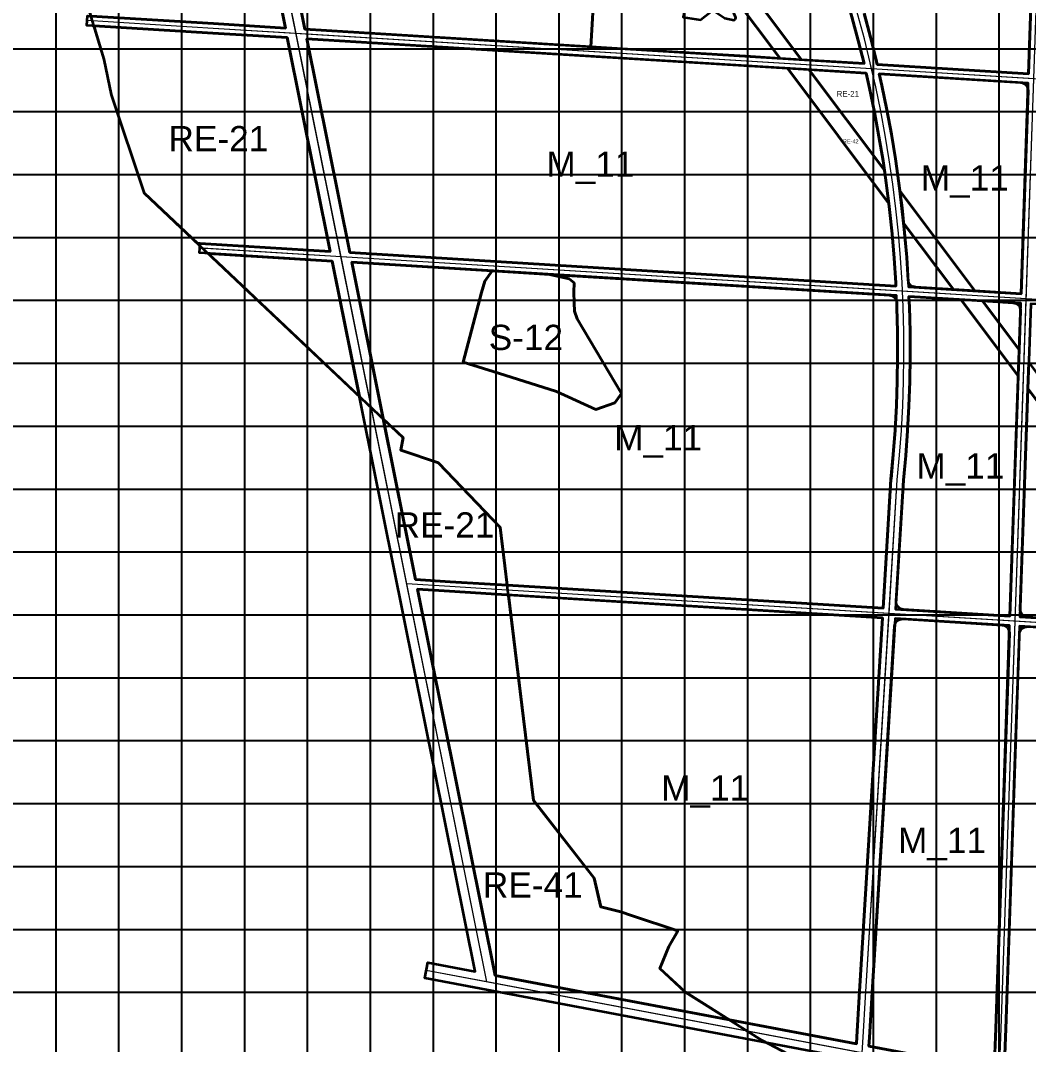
# Model space of a CAD drawing. Header units: millimetres. Extents: x 464536 to 476893, y 870501 to 881610.
# Drawn here: x 465343 to 466947, y 871317 to 872945 of the extents above; entities that cross this region are included whole.
import ezdxf
from ezdxf.enums import TextEntityAlignment as Align

# ---------------------------------------------------------------- set-up
doc = ezdxf.new("R2010")
doc.units = ezdxf.units.MM
for name, color, linetype, lineweight in [('Center_1', 7, 'Continuous', 5), ('Land Use Code', 7, 'Continuous', 35), ('Manufacturing and storage', 212, 'Continuous', 35), ('Proposed Road Net work', 7, 'Continuous', 35), ('Recreational _ Environmental', 84, 'Continuous', 35), ('Residence', 50, 'Continuous', 35), ('Services', 170, 'Continuous', 35), ('Structure Plan Boundries', 7, 'Continuous', 35)]:
    doc.layers.add(name, color=color, linetype=linetype, lineweight=lineweight)
doc.layers.add('Grid1', color=7, linetype='Continuous')
doc.styles.add('Arial', font='arial.ttf')

msp = doc.modelspace()

# ---------------------------------------------------------------- linework, layer by layer
at = {"layer": 'Center_1'}
for points in [[(467213.3, 876847.4), (467164.4, 876437.3), (467099.1, 875890), (467030.6, 875056.8), (466902.4, 871342.3), (466900.5, 871287.7), (466899.7, 871262.5)], [(466085.3, 871416.5), (465539.1, 874128.8)], [(468217.2, 872774.9), (468198, 872776.1), (468175.9, 872777.5), (465650, 872932.3), (465449.4, 872944.6)], [(466682, 871303.7), (466683.5, 871328.8), (466687.4, 871392), (466737.8, 872214.8), (466741.5, 872253.9), (466744.4, 872293), (466746.5, 872332.2), (466747.8, 872371.5), (466748.4, 872410.7), (466748.2, 872450), (466747.2, 872489.2), (466745.4, 872528.4), (466742.9, 872567.6), (466739.6, 872606.7), (466735.5, 872645.7), (466730.7, 872684.7), (466725.1, 872723.5), (466718.7, 872762.3), (466711.6, 872800.8), (466703.7, 872839.3), (466695, 872877.6), (466685.6, 872915.7), (466675.4, 872953.6)], [(468176.6, 872426.8), (468154.5, 872428.1), (465628.6, 872583)], [(468116.5, 871917), (468092.4, 871918.5), (466117.5, 872039.5), (466026.1, 872045.1), (465957.9, 872049.3)], [(468095.2, 871036.3), (465988.7, 871434.8)]]:
    msp.add_lwpolyline(points, dxfattribs=at)
for points in [[(465781.7, 872924.2, 0), (465652.7, 873564.9, 0)], [(466697.1, 872868.1, 0), (466695, 872877.6, 0), (466685.6, 872915.7, 0), (466675.4, 872953.6, 0), (466664.5, 872991.3, 0), (466652.9, 873028.8, 0), (466640.5, 873066, 0), (466627.4, 873103, 0), (466613.5, 873139.7, 0), (466598.9, 873176.2, 0), (466583.7, 873212.3, 0), (466567.7, 873248.2, 0), (466551, 873283.7, 0), (466533.6, 873318.9, 0), (466515.5, 873353.7, 0), (466496.7, 873388.2, 0), (466477.3, 873422.3, 0), (466457.1, 873456, 0), (466436.4, 873489.3, 0), (466414.9, 873522.2, 0), (466392.9, 873554.6, 0), (466386.6, 873563.4, 0)], [(465781.7, 872924.2, 0), (465650, 872932.3, 0), (465449.4, 872944.6, 0)], [(465853.2, 872569.2, 0), (465781.7, 872924.2, 0)], [(466697.1, 872868.1, 0), (465781.7, 872924.2, 0)], [(466746.1, 872514.5, 0), (466745.4, 872528.4, 0), (466742.9, 872567.6, 0), (466739.6, 872606.7, 0), (466735.5, 872645.7, 0), (466730.7, 872684.7, 0), (466725.1, 872723.5, 0), (466718.7, 872762.3, 0), (466711.6, 872800.8, 0), (466703.7, 872839.3, 0), (466697.1, 872868.1, 0)], [(466954.5, 872852.3, 0), (466697.1, 872868.1, 0)], [(466954.5, 872852.3, 0), (466942.5, 872502.4, 0)], [(465853.2, 872569.2, 0), (465633.1, 872582.7, 0)], [(465957.9, 872049.3, 0), (465853.2, 872569.2, 0)], [(466746.1, 872514.5, 0), (465853.2, 872569.2, 0)], [(466724.8, 872002.3, 0), (466737.8, 872214.8, 0), (466741.5, 872253.9, 0), (466744.4, 872293, 0), (466746.5, 872332.2, 0), (466747.8, 872371.5, 0), (466748.4, 872410.7, 0), (466748.2, 872450, 0), (466747.2, 872489.2, 0), (466746.1, 872514.5, 0)], [(466942.5, 872502.4, 0), (466746.1, 872514.5, 0)], [(466942.5, 872502.4, 0), (466924.8, 871990, 0)], [(467299.1, 872480.6, 0), (466942.5, 872502.4, 0)], [(466085.3, 871416.5, 0), (465957.9, 872049.3, 0)], [(466724.8, 872002.3, 0), (466117.5, 872039.5, 0), (466026.1, 872045.1, 0), (465957.9, 872049.3, 0)], [(466682, 871303.7, 0), (466683.5, 871328.8, 0), (466687.4, 871392, 0), (466724.8, 872002.3, 0)], [(466924.8, 871990, 0), (466724.8, 872002.3, 0)], [(466924.8, 871990, 0), (466902.4, 871342.3, 0), (466900.5, 871287.7, 0), (466899.7, 871262.5, 0)], [(467260.3, 871969.5, 0), (466924.8, 871990, 0)], [(466085.3, 871416.5, 0), (465988.7, 871434.8, 0)], [(466682, 871303.7, 0), (466085.3, 871416.5, 0)]]:
    msp.add_polyline3d(points, dxfattribs=at)
at = {"layer": 'Grid1'}
for p, q in [((465400, 870600), (465400, 881600)), ((465500, 870600), (465500, 881600)), ((465600, 870600), (465600, 881600)), ((465700, 870600), (465700, 881600)), ((465700, 870600), (465700, 881600)), ((465800, 870600), (465800, 881600)), ((465900, 870600), (465900, 881600)), ((466000, 870600), (466000, 881600)), ((466100, 870600), (466100, 881600)), ((466200, 870600), (466200, 881600)), ((466300, 870600), (466300, 881600)), ((466400, 870600), (466400, 881600)), ((466500, 870600), (466500, 881600)), ((466600, 870600), (466600, 881600)), ((466700, 870600), (466700, 881600)), ((466800, 870600), (466800, 881600)), ((466900, 870600), (466900, 881600)), ((464700, 872900), (472600, 872900)), ((464700, 872800), (472600, 872800)), ((464700, 872700), (472600, 872700)), ((464700, 872600), (472600, 872600)), ((464700, 872500), (472600, 872500)), ((464700, 872400), (472600, 872400)), ((464700, 872300), (472600, 872300)), ((464700, 872200), (472600, 872200)), ((464700, 872100), (472600, 872100)), ((464700, 872000), (472600, 872000)), ((464700, 871900), (472600, 871900)), ((464700, 871800), (472600, 871800)), ((464700, 871700), (472600, 871700)), ((464700, 871600), (472600, 871600)), ((464700, 871500), (472600, 871500)), ((464700, 871400), (472600, 871400))]:
    msp.add_line(p, q, dxfattribs=at)
at = {"layer": 'Manufacturing and storage'}
msp.add_lwpolyline([(466969.5, 873517.7), (466946.8, 872860.3), (466705.8, 872875.1), (466704.8, 872879.8), (466704.7, 872880), (466695.3, 872918.1), (466695.2, 872918.3), (466685.1, 872956.2)], dxfattribs=at)
for points in [[(466735.4, 872527.9), (466735.7, 872522.6), (465867.1, 872575.8), (465798.7, 872915.7), (466563.2, 872868.8), (466724.4, 872654.1), (466725.6, 872644.6), (466729.6, 872605.7), (466732.9, 872566.8)], [(466673.5, 871329.4), (466672.8, 871318.1), (466471.1, 871356.3), (466400.6, 871400.7), (466360.4, 871437.9), (466374.8, 871473), (466388.7, 871497.7), (466315, 871522), (466298, 871527.9), (466266.5, 871535.8), (466255.9, 871581.6), (466159.2, 871705.3), (466143.4, 871835.1), (466119.5, 872031.9), (466714.3, 871995.4), (466677.4, 871392.6)]]:
    msp.add_lwpolyline(points, close=True, dxfattribs=at)
for points in [[(466945.9, 872833.4), (466934.7, 872510.4), (466861.4, 872514.9), (466742.1, 872673.9), (466740.6, 872685.9), (466740.6, 872686.1), (466735, 872725), (466734.9, 872725.1), (466728.6, 872763.9), (466728.5, 872764), (466721.4, 872802.7), (466721.3, 872802.9), (466713.4, 872841.3), (466713.4, 872841.5), (466709.3, 872859.9), (466934.3, 872846.1), (466934.4, 872846.1, -0.405687)], [(466748, 872622.7), (466827.4, 872517), (466766.7, 872520.7, -0.37785), (466755.2, 872532.2), (466752.9, 872568.2), (466752.9, 872568.4), (466749.6, 872607.5), (466749.5, 872607.7)], [(466195.8, 872355), (466258.6, 872326.5), (466288.4, 872337.1), (466299, 872351.7), (466229, 872470.5), (466224.4, 872482.8), (466224.1, 872496), (466223.7, 872512.9), (466224.1, 872527.8), (466215.8, 872534.4), (466185.4, 872541.3), (466725.3, 872508.2, -0.383498), (466736.9, 872496.5), (466737.2, 872488.8), (466738.2, 872449.8), (466738.4, 872410.8), (466737.8, 872371.7), (466736.5, 872332.7), (466734.4, 872293.7), (466731.5, 872254.7), (466727.9, 872215.8), (466727.8, 872215.4), (466715.3, 872010.4), (466118, 872047), (466117.6, 872047), (466106.4, 872139.5), (466008.4, 872241.5), (465948.5, 872261.7), (465952, 872281.7), (465920.3, 872311.6), (465870.2, 872560.6), (466093.8, 872546.9), (466081.8, 872530.4), (466076.5, 872512.2), (466047.6, 872401.9), (466103.5, 872384.2)], [(466930.2, 872380), (466917, 871998), (466747.5, 872008.4, -0.414213), (466736, 872021.5), (466747.8, 872214), (466751.4, 872253), (466751.4, 872253.2), (466754.3, 872292.3), (466754.3, 872292.5), (466756.5, 872331.7), (466756.5, 872331.9), (466757.8, 872371.1), (466757.8, 872371.3), (466758.4, 872410.6), (466758.4, 872410.7), (466758.2, 872450), (466758.2, 872450.2), (466757.2, 872489.4), (466757.2, 872489.6), (466756.4, 872506.3), (466839.2, 872501.2)], [(466933.8, 872483.4), (466931.7, 872421.4), (466873.3, 872499.1), (466922.3, 872496.1, -0.40641)], [(467230.4, 871979.9), (467231.2, 871978.8), (466945, 871996.3), (466944.9, 871996.3, -0.405286), (466933.4, 872009), (466945.5, 872359.6)], [(466878.1, 871279.3), (466692.6, 871314.4), (466693.5, 871328.2), (466697.4, 871391.4), (466733.6, 871981.9, -0.413398), (466746.5, 871993.5), (466746.6, 871993.5), (466904.6, 871983.8), (466904.6, 871983.8, -0.406102), (466916.1, 871971.1), (466894.4, 871342.5), (466892.6, 871290.9, -0.459617)], [(467246.6, 871955), (467190.8, 871220.1), (466918.4, 871271.6, -0.370222), (466908.4, 871284.1), (466908.5, 871287.5), (466910.4, 871342), (466920.4, 871632.1), (466923.8, 871730), (466932.1, 871969.4, -0.421177), (466945.1, 871981.3), (466945.1, 871981.3), (467102.2, 871971.7), (467119.4, 871970.6), (467239.4, 871963.2, -0.213842), (467245, 871960.3), (467245.2, 871960, -0.175811)]]:
    msp.add_lwpolyline(points, format="xyb", close=True, dxfattribs=at)
at = {"layer": 'Proposed Road Net work'}
for points in [[(465795.6, 872930.9, 0), (466685, 872876.4, 0), (466675.9, 872913.2, 0), (466665.8, 872950.9, 0), (466654.9, 872988.4, 0), (466643.3, 873025.7, 0), (466631, 873062.8, 0), (466618, 873099.6, 0), (466604.2, 873136.1, 0), (466589.7, 873172.4, 0), (466574.5, 873208.4, 0), (466558.6, 873244, 0), (466542, 873279.4, 0), (466524.7, 873314.4, 0), (466506.7, 873349, 0), (466488, 873383.3, 0), (466468.6, 873417.3, 0), (466448.6, 873450.8, 0), (466427.9, 873483.9, 0), (466406.6, 873516.6, 0), (466384.6, 873548.9, 0), (466381.2, 873553.7, 0), (465697.5, 873595.6, 0), (465667.4, 873567.6, 0)], [(465795.6, 872930.9, 0), (466685, 872876.4, 0), (466675.9, 872913.2, 0), (466665.8, 872950.9, 0), (466654.9, 872988.4, 0), (466643.3, 873025.7, 0), (466631, 873062.8, 0), (466618, 873099.6, 0), (466604.2, 873136.1, 0), (466589.7, 873172.4, 0), (466574.5, 873208.4, 0), (466558.6, 873244, 0), (466542, 873279.4, 0), (466524.7, 873314.4, 0), (466506.7, 873349, 0), (466488, 873383.3, 0), (466468.6, 873417.3, 0), (466448.6, 873450.8, 0), (466427.9, 873483.9, 0), (466406.6, 873516.6, 0), (466384.6, 873548.9, 0), (466381.2, 873553.7, 0), (465697.5, 873595.6, 0), (465667.4, 873567.6, 0)], [(465867.1, 872575.8, 0), (466735.7, 872522.6, 0), (466735.4, 872527.9, 0), (466732.9, 872566.8, 0), (466729.6, 872605.7, 0), (466725.6, 872644.6, 0), (466720.8, 872683.3, 0), (466715.2, 872722, 0), (466708.8, 872760.5, 0), (466701.7, 872798.9, 0), (466693.9, 872837.2, 0), (466688.5, 872861.1, 0), (465798.7, 872915.7, 0)], [(465867.1, 872575.8, 0), (466735.7, 872522.6, 0), (466735.4, 872527.9, 0), (466732.9, 872566.8, 0), (466729.6, 872605.7, 0), (466725.6, 872644.6, 0), (466720.8, 872683.3, 0), (466715.2, 872722, 0), (466708.8, 872760.5, 0), (466701.7, 872798.9, 0), (466693.9, 872837.2, 0), (466688.5, 872861.1, 0), (465798.7, 872915.7, 0)], [(466934.7, 872510.4, 0), (466946.3, 872845.3, 0), (466709.3, 872859.9, 0), (466713.4, 872841.4, 0), (466721.4, 872802.8, 0), (466728.5, 872764, 0), (466735, 872725.1, 0), (466740.6, 872686, 0), (466745.5, 872646.9, 0), (466749.6, 872607.6, 0), (466752.9, 872568.3, 0), (466755.4, 872529, 0), (466755.8, 872521.4, 0)], [(466934.7, 872510.4, 0), (466946.3, 872845.3, 0), (466709.3, 872859.9, 0), (466713.4, 872841.4, 0), (466721.4, 872802.8, 0), (466728.5, 872764, 0), (466735, 872725.1, 0), (466740.6, 872686, 0), (466745.5, 872646.9, 0), (466749.6, 872607.6, 0), (466752.9, 872568.3, 0), (466755.4, 872529, 0), (466755.8, 872521.4, 0)], [(466118, 872047, 0), (466715.3, 872010.4, 0), (466727.8, 872215.6, 0), (466731.5, 872254.7, 0), (466734.4, 872293.7, 0), (466736.5, 872332.7, 0), (466737.8, 872371.7, 0), (466738.4, 872410.8, 0), (466738.2, 872449.8, 0), (466737.2, 872488.8, 0), (466736.4, 872507.5, 0), (465870.2, 872560.6, 0), (465971.8, 872056, 0), (466026.6, 872052.6, 0)], [(466118, 872047, 0), (466715.3, 872010.4, 0), (466727.8, 872215.6, 0), (466731.5, 872254.7, 0), (466734.4, 872293.7, 0), (466736.5, 872332.7, 0), (466737.8, 872371.7, 0), (466738.4, 872410.8, 0), (466738.2, 872449.8, 0), (466737.2, 872488.8, 0), (466736.4, 872507.5, 0), (465870.2, 872560.6, 0), (465971.8, 872056, 0), (466026.6, 872052.6, 0)], [(466917, 871998, 0), (466934.2, 872495.4, 0), (466756.4, 872506.3, 0), (466757.2, 872489.5, 0), (466758.2, 872450.1, 0), (466758.4, 872410.7, 0), (466757.8, 872371.2, 0), (466756.5, 872331.8, 0), (466754.3, 872292.4, 0), (466751.4, 872253.1, 0), (466747.8, 872214, 0), (466735.2, 872009.2, 0)], [(466917, 871998, 0), (466934.2, 872495.4, 0), (466756.4, 872506.3, 0), (466757.2, 872489.5, 0), (466758.2, 872450.1, 0), (466758.4, 872410.7, 0), (466757.8, 872371.2, 0), (466756.5, 872331.8, 0), (466754.3, 872292.4, 0), (466751.4, 872253.1, 0), (466747.8, 872214, 0), (466735.2, 872009.2, 0)], [(467248.4, 871977.7, 0), (467286.1, 872473.8, 0), (466950.2, 872494.4, 0), (466933, 871997.1, 0)], [(467248.4, 871977.7, 0), (467286.1, 872473.8, 0), (466950.2, 872494.4, 0), (466933, 871997.1, 0)], [(466677.4, 871392.6, 0), (466714.3, 871995.4, 0), (466117.1, 872032, 0), (466025.6, 872037.6, 0), (465974.9, 872040.8, 0), (466098.5, 871426.8, 0), (466672.8, 871318.1, 0), (466673.5, 871329.4, 0)], [(466677.4, 871392.6, 0), (466714.3, 871995.4, 0), (466117.1, 872032, 0), (466025.6, 872037.6, 0), (465974.9, 872040.8, 0), (466098.5, 871426.8, 0), (466672.8, 871318.1, 0), (466673.5, 871329.4, 0)], [(466894.4, 871342.5, 0), (466916.5, 871983, 0), (466734.3, 871994.2, 0), (466697.4, 871391.4, 0), (466693.5, 871328.2, 0), (466692.6, 871314.4, 0), (466892.1, 871276.6, 0), (466892.5, 871288, 0)], [(466894.4, 871342.5, 0), (466916.5, 871983, 0), (466734.3, 871994.2, 0), (466697.4, 871391.4, 0), (466693.5, 871328.2, 0), (466692.6, 871314.4, 0), (466892.1, 871276.6, 0), (466892.5, 871288, 0)], [(467190.8, 871220.1, 0), (467247.2, 871962.8, 0), (466932.5, 871982.1, 0), (466910.4, 871342, 0), (466908.5, 871287.5, 0), (466908, 871273.6, 0)], [(467190.8, 871220.1, 0), (467247.2, 871962.8, 0), (466932.5, 871982.1, 0), (466910.4, 871342, 0), (466908.5, 871287.5, 0), (466908, 871273.6, 0)]]:
    msp.add_polyline3d(points, close=True, dxfattribs=at)
for points in [[(465455.8, 872951.7, 0), (465650.4, 872939.8, 0), (465764.6, 872932.8, 0), (465641.6, 873543.7, 0), (465519.5, 873430.1, 0), (465518.8, 873429.6, 0), (465518.1, 873429, 0), (465517.4, 873428.5, 0), (465346.9, 873313.7, 0)], [(467998.7, 871041.8, 0), (465986.4, 871422.5, 0), (465991, 871447.1, 0), (466066.7, 871432.8, 0), (465839.2, 872562.5, 0), (465628.1, 872575.5, 0), (465629, 872590.4, 0), (465836.1, 872577.7, 0), (465767.7, 872917.6, 0), (465649.5, 872924.8, 0), (465448.9, 872937.1, 0), (465449.9, 872952.1, 0), (465650.4, 872939.8, 0), (465764.6, 872932.8, 0), (465641.6, 873543.7, 0)], [(466685.1, 872956.3, 0), (466695.3, 872918.2, 0), (466704.7, 872879.9, 0), (466705.8, 872875.1, 0), (466946.8, 872860.3, 0), (466969.5, 873517.7, 0)], [(466685.1, 872956.3, 0), (466695.3, 872918.2, 0), (466704.7, 872879.9, 0), (466705.8, 872875.1, 0), (466946.8, 872860.3, 0), (466969.5, 873517.7, 0)], [(465628.8, 872586.7, 0), (465629, 872590.4, 0), (465836.1, 872577.7, 0), (465767.7, 872917.6, 0), (465649.5, 872924.8, 0), (465460.4, 872936.4, 0)], [(467998.7, 871041.8, 0), (465986.4, 871422.5, 0), (465991, 871447.1, 0), (466066.7, 871432.8, 0), (465839.2, 872562.5, 0), (465641.6, 872574.6, 0)]]:
    msp.add_polyline3d(points, dxfattribs=at)
at = {"layer": 'Recreational _ Environmental'}
for points in [[(466067.3, 873573), (466242.9, 873338.9), (466357.2, 873186.6), (466401, 873128.3), (466585.5, 872882.5), (466551.4, 872884.6), (466475.7, 872985.5), (466420.2, 873059.4), (466372.8, 873122.5), (466281.4, 873244.2), (466222.1, 873323.3), (466212, 873336.7), (466191.1, 873364.6), (466137.7, 873435.8), (466109.4, 873473.5), (466033.2, 873575.1)], [(466420.2, 873059.4), (466409.4, 873018.9), (466405.1, 872986), (466397.1, 872949.9), (466424.9, 872945.9), (466444.7, 872961.4), (466463.4, 872948.3), (466478.5, 872945.1), (466479.5, 872946.6), (466481.3, 872949.1), (466473.6, 872966.9), (466471.2, 872975.4), (466475.7, 872985.5), (466551.4, 872884.6), (466496.5, 872887.9), (466317.1, 872898.9), (466250.3, 872903), (466256.5, 873002.9), (466346, 873094.9), (466372.8, 873122.5)], [(466597.3, 872866.7), (466717.4, 872706.8), (466724.4, 872654.1), (466563.2, 872868.8)], [(466861.4, 872514.9), (466827.4, 872517), (466748, 872622.7), (466747.8, 872622.9), (466742.1, 872673.9)], [(466931.7, 872421.4), (466930.2, 872380), (466839.2, 872501.2), (466873.3, 872499.1)], [(467249.9, 871997.2), (467248.7, 871981.8), (467230.4, 871979.9), (466945.5, 872359.6), (466947, 872401), (466962.4, 872380.4), (467246.6, 872001.6)], [(466400.6, 871400.7), (466471.1, 871356.3), (466098.5, 871426.8), (465974.9, 872040.8), (466025.6, 872037.6), (466117.1, 872032), (466119.5, 872031.9), (466143.4, 871835.1), (466159.2, 871705.3), (466255.9, 871581.6), (466266.5, 871535.8), (466298, 871527.9), (466315, 871522), (466388.7, 871497.7), (466374.8, 871473), (466360.4, 871437.9)]]:
    msp.add_lwpolyline(points, close=True, dxfattribs=at)
for points in [[(465641.6, 873543.7, 0), (465764.6, 872932.8, 0), (465650.4, 872939.8, 0), (465456, 872951.7, 0), (465443.3, 872993.6, 0), (465378.2, 873209.8, 0), (465347, 873313.8, 0), (465517.3, 873428.4, 0), (465517.5, 873428.6, 0), (465517.7, 873428.7, 0), (465517.9, 873428.8, 0), (465518, 873428.9, 0), (465518.2, 873429.1, 0), (465518.4, 873429.2, 0), (465518.6, 873429.4, 0), (465518.7, 873429.5, 0), (465518.9, 873429.7, 0), (465519.1, 873429.8, 0), (465519.3, 873429.9, 0), (465519.4, 873430.1, 0), (465519.6, 873430.3, 0)], [(465767.7, 872917.6, 0), (465836.1, 872577.7, 0), (465629, 872590.4, 0), (465627.9, 872590.4, 0), (465626.8, 872590.3, 0), (465625.8, 872589.9, 0), (465540.6, 872670.4, 0), (465488, 872827.3, 0), (465476.5, 872883.3, 0), (465460.6, 872936.4, 0), (465649.5, 872924.8, 0)], [(465839.2, 872562.5, 0), (465882.6, 872347.3, 0), (465657.4, 872560.1, 0), (465642, 872574.6, 0)], [(466106.4, 872139.5, 0), (466117.6, 872047, 0), (466026.6, 872052.6, 0), (465971.8, 872056, 0), (465920.3, 872311.6, 0), (465952, 872281.7, 0), (465948.5, 872261.7, 0), (466008.4, 872241.5, 0)]]:
    msp.add_polyline3d(points, close=True, dxfattribs=at)
at = {"layer": 'Residence'}
for points in [[(466256.5, 873002.9), (466250.3, 872903), (466164.4, 872908.3), (465795.6, 872930.9), (465755.3, 873131.1), (466346, 873094.9)], [(466715.2, 872722), (466717.4, 872706.8), (466597.3, 872866.7), (466688.5, 872861.1), (466693.9, 872837.2), (466701.7, 872798.9), (466708.8, 872760.5)]]:
    msp.add_lwpolyline(points, close=True, dxfattribs=at)
at = {"layer": 'Services'}
for points in [[(466675.9, 872913.2), (466685, 872876.4), (466585.5, 872882.5), (466401, 873128.3), (466357.2, 873186.6), (466589.7, 873172.4), (466604.2, 873136.1), (466612, 873115.4), (466618, 873099.6), (466631, 873062.8), (466643.3, 873025.7), (466654.9, 872988.4), (466665.8, 872950.9)], [(466288.4, 872337.1), (466258.6, 872326.5), (466195.8, 872355), (466103.5, 872384.2), (466047.6, 872401.9), (466076.5, 872512.2), (466081.8, 872530.4), (466093.8, 872546.9), (466185.4, 872541.3), (466215.8, 872534.4), (466224.1, 872527.8), (466223.7, 872512.9), (466224.1, 872496), (466224.4, 872482.8), (466229, 872470.5), (466299, 872351.7)]]:
    msp.add_lwpolyline(points, close=True, dxfattribs=at)
at = {"layer": 'Structure Plan Boundries'}
msp.add_lwpolyline([(466595.7, 871285.4), (466522.9, 871323.2), (466400.6, 871400.4), (466360.4, 871437.6), (466374.8, 871472.6), (466388.7, 871497.3), (466315, 871521.7), (466298, 871527.5), (466266.5, 871535.5), (466255.9, 871581.3), (466159.2, 871704.9), (466143.4, 871834.7), (466106.4, 872139.1), (466008.4, 872241.1), (465948.5, 872261.3), (465952, 872281.3), (465657.4, 872559.7), (465540.6, 872670), (465488, 872826.9), (465476.5, 872882.9), (465443.3, 872993.2)], dxfattribs=at)
msp.add_lwpolyline([(466595.7, 871285.4), (466522.9, 871323.2), (466400.6, 871400.4), (466360.4, 871437.6), (466374.8, 871472.6), (466388.7, 871497.3), (466315, 871521.7), (466298, 871527.5), (466266.5, 871535.5), (466255.9, 871581.3), (466159.2, 871704.9), (466143.4, 871834.7), (466106.4, 872139.1), (466008.4, 872241.1), (465948.5, 872261.3), (465952, 872281.3), (465657.4, 872559.7), (465540.6, 872670), (465488, 872826.9), (465476.5, 872882.9), (465443.3, 872993.2)], dxfattribs=at)

# ---------------------------------------------------------------- texts
at = {"layer": 'Land Use Code', "color": 7, "true_color": 0xffffff, "style": 'Arial'}
for s, height, p in [('RE-21', 8.99, (466659.2, 872821.1)), ('RE-21', 40.08, (465658.1, 872725)), ('RE-42', 6.32, (466663.8, 872747.7)), ('M_11', 40.08, (466249.8, 872684.4)), ('M_11', 40.08, (466845.3, 872662.5)), ('S-12', 40.08, (466147.2, 872409)), ('M_11', 40.08, (466357.6, 872249.6)), ('M_11', 40.08, (466838.3, 872204.7)), ('RE-21', 40.08, (466017.8, 872110.9)), ('M_11', 40.08, (466432.4, 871692.8)), ('M_11', 40.08, (466809.1, 871609.4)), ('RE-41', 40.08, (466158.2, 871538.5))]:
    msp.add_text(s, height=height, dxfattribs=at).set_placement(p, align=Align.BOTTOM_CENTER)

doc.saveas('drawing.dxf')
